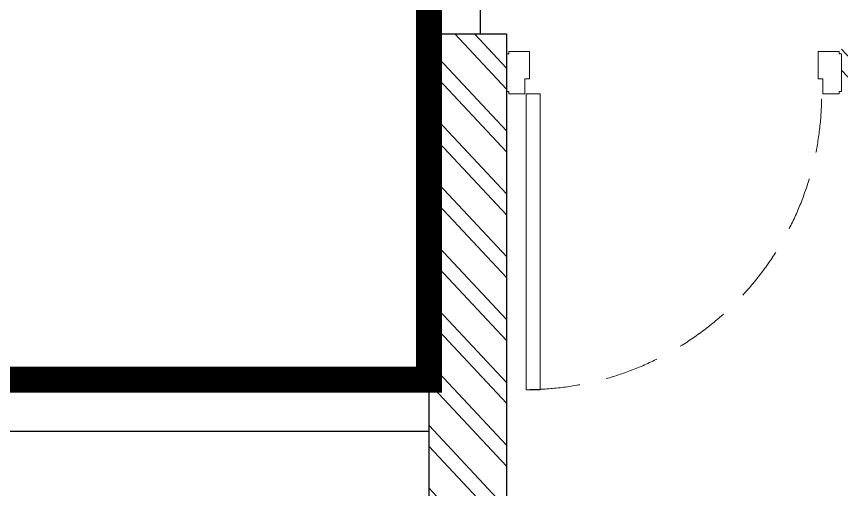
# Model space of a CAD drawing. Header units: feet. Extents: x 3470104 to 3486666, y -5473299 to -5466804.
# Drawn here: x 3483983 to 3485583, y -5471644 to -5470727 of the extents above; entities that cross this region are included whole.
import ezdxf

# ---------------------------------------------------------------- set-up
doc = ezdxf.new("R2010")
doc.units = ezdxf.units.FT
doc.header["$LTSCALE"] = 33
doc.header["$MEASUREMENT"] = 0
doc.linetypes.add('ACAD_ISO03W100', pattern=[30, 12, -18])
doc.linetypes.add('HIDDEN2', pattern=[4.7624999999999975, 3.174999999999998, -1.587499999999999])
doc.layers.add('A-WALL', color=1, linetype='Continuous')
for name, color, linetype, lineweight in [('Door', 2, 'Continuous', 13), ('LENS-DOOR', 34, 'Continuous', 20), ('LENS-PARTITION', 21, 'Continuous', 25), ('LENS_DIMENSION', 193, 'Continuous', 0), ('LK-TILES FINISH', 251, 'Continuous', 5), ('LN-HATCH', 251, 'Continuous', 0)]:
    doc.layers.add(name, color=color, linetype=linetype, lineweight=lineweight)

# ---------------------------------------------------------------- blocks, each defined once
blk = doc.blocks.new('*U45')
at = {"layer": 'LENS-DOOR'}
for p, q in [((548131.8118639162, 1779140.731914027), (548131.8118638737, 1778567.468026338)), ((548131.8118639162, 1779140.731914027), (548158.8951972494, 1779140.731914027)), ((548158.895197211, 1778567.468026338), (548158.8951972494, 1779140.731914027)), ((547551.7771416515, 1778567.468026387), (547583.3743638762, 1778567.468026395)), ((547551.7771416556, 1778562.954137509), (547551.7771416515, 1778567.468026387)), ((547583.3743638721, 1778538.127748649), (547583.3743638762, 1778567.468026395)), ((548131.8118638737, 1778567.468026338), (548158.895197211, 1778567.468026338)), ((548192.7493638766, 1778567.468026346), (548161.1521416558, 1778567.468026334)), ((548161.1521416456, 1778538.127748612), (548161.1521416558, 1778567.468026334)), ((548192.7493638766, 1778562.954137465), (548192.7493638766, 1778567.468026346)), ((547547.2632527861, 1778562.954137522), (547551.7771416556, 1778562.954137509)), ((547547.263252758, 1778489.764138627), (547547.2632527861, 1778562.954137522)), ((548197.2632527761, 1778562.954137473), (548192.7493638766, 1778562.954137465)), ((548197.2632527499, 1778489.764138579), (548197.2632527761, 1778562.954137473)), ((547583.3743638721, 1778538.127748649), (547592.4021416574, 1778538.127748641)), ((547592.4021416513, 1778485.250249734), (547592.4021416574, 1778538.127748641)), ((548152.1243638706, 1778485.250249693), (548152.1243638746, 1778538.127748609)), ((548161.1521416456, 1778538.127748612), (548152.1243638746, 1778538.127748609)), ((547547.263252758, 1778489.764138627), (547551.7771416414, 1778489.764138627)), ((547551.7771416516, 1778485.25024973), (547551.7771416414, 1778489.764138627)), ((548192.7493638726, 1778485.250249689), (548192.7493638746, 1778489.764138595)), ((548197.2632527499, 1778489.764138579), (548192.7493638746, 1778489.764138595)), ((547551.7771416516, 1778485.25024973), (547592.4021416513, 1778485.250249734)), ((548192.7493638726, 1778485.250249689), (548152.1243638706, 1778485.250249693))]:
    blk.add_line(p, q, dxfattribs=at)
at = {"layer": 'LENS-DOOR', "color": 7, "linetype": 'HIDDEN2'}
blk.add_ellipse((548158.895197211, 1778567.468026338), major_axis=(-573.2638888730199, 0.0029840452251644), ratio=0.9999999979146824, start_param=-1.570791121506941, end_param=0.0512086788949202, dxfattribs=at)
blk = doc.blocks.new('A$C8114a132')
at = {"layer": 'LN-HATCH'}
h = blk.add_hatch(dxfattribs=at)
h.set_pattern_fill('ANSI32', color=256, scale=222, angle=268.1105192815815)
h.set_pattern_definition([(313.1105192815815, (-3011546.836201435, 5466908.820321308), (60.77556509153959, 56.89370077437428), []), (313.1105192815815, (-3011548.130156204, 5466869.597232753), (60.77556509153959, 56.89370077437428), [])])
h.paths.add_polyline_path([(15478.63579611154, -3794.831026039086), (15478.63579611154, -3644.831026039086), (16280.38559958991, -3644.831026039086), (16282.25235266425, -3794.831026039086)])
h.paths.add_polyline_path([(14828.63579611154, -5914.831026039086), (14678.63579611154, -5914.831026039086), (14678.63579611154, -3644.831026039086), (14828.63579611154, -3644.831026039086)])
at = {"layer": 'A-WALL'}
blk.add_lwpolyline([(14828.63579611154, -5914.831026039086), (14678.63579611154, -5914.831026039086), (14678.63579611154, -3644.831026039086), (14828.63579611154, -3644.831026039086)], close=True, dxfattribs=at)
at = {"layer": 'Door', "rotation": 180}
blk.add_blockref('*U45', (563025.899048862, 1774806.528111996), dxfattribs=at)

msp = doc.modelspace()

# ---------------------------------------------------------------- linework, layer by layer
at = {"layer": 'LENS-PARTITION'}
for points in [[(3484882.672062262, -5469521.295202151), (3484782.672062262, -5469521.295202151), (3484782.672062262, -5470760.841460746), (3484882.672062263, -5470760.841460746)], [(3483582.672062255, -5471530.841460746), (3484782.672062262, -5471530.841460746), (3484782.672062262, -5471430.841460747), (3483582.672062255, -5471430.841460747)]]:
    msp.add_lwpolyline(points, close=True, dxfattribs=at)
at = {"layer": 'LK-TILES FINISH', "color": 212, "linetype": 'ACAD_ISO03W100', "ltscale": 0.05, "const_width": 50}
msp.add_lwpolyline([(3484782.672061987, -5469521.295202164), (3484782.672061987, -5471430.841460747), (3482382.672062263, -5471430.841460747), (3482382.672062263, -5470668.222502514)], dxfattribs=at)

# ---------------------------------------------------------------- block references
at = {"layer": 'LENS_DIMENSION'}
msp.add_blockref('A$C8114a132', (3470104.036266151, -5467116.010434707), dxfattribs=at)

doc.saveas('drawing.dxf')
